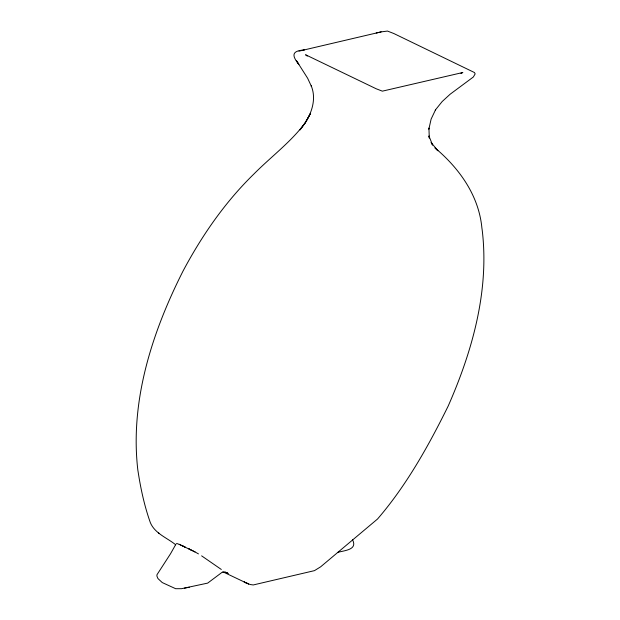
<?xml version="1.0" encoding="UTF-8"?>
<svg xmlns="http://www.w3.org/2000/svg" width="620" height="620" viewBox="0 0 620 620"><rect width="100%" height="100%" fill="white"/><g stroke="black" fill="none" stroke-linecap="round" stroke-linejoin="round"><path stroke-width="0.93" d="M175.941 544.159L170.523 553.769L157.007 574.678L156.875 575.98L157.937 578.545L162.246 582.567L175.654 588.706L181.559 588.69L207.677 583.11L221.968 572.407L224.471 572.028L228.199 573.461L226.904 572.841M300.057 129.805L305.49 122.38L310.566 113.336L305.024 123.117L300.08 129.805M460.893 73.331L462.257 72.61L461.35 73.036M462.094 72.734L462.861 72.494L382.354 91.156L376.185 88.769L305.559 54.746L307.264 56.094M298.987 51.166L304.281 49.91C292.036 50.856 291.33 55.118 298.848 64.403L296.29 60.419M337.381 552.505C343.744 550.459 358.228 550.165 352.4 539.524M303.707 50.042L381.161 31.884L387.5 31.07L393.785 33.503L474.471 72.548L475.16 73.896L473.354 76.989L450.151 94.209L442.168 101.541L435.333 110.042L435.589 109.686L431.117 119.102L428.862 129.154L428.924 128.053L429.304 138.074L428.955 135.958L432.574 145.096L431.109 142.484L437.875 150.753L434.992 147.893C459.281 168.307 478.803 195.432 481.887 227.928L482.189 229.981C489.482 290.478 472.37 351.137 448.167 406.092C428.552 445.803 406.503 485.398 377.51 519.033L320.61 566.843L314.472 570.64L253.254 584.954L250.217 584.521L246.605 583.102L222.82 571.779M381.161 31.884L376.208 33.03M184.349 588.186L189.333 587.225M176.553 543.391L179.536 544.476M227.06 572.911L225.06 571.989M183.063 546.111L184.977 547.018M184.954 546.98L179.203 544.329L194.967 551.893L189.084 548.964M188.945 548.925L190.875 549.863M194.672 551.73L198.47 553.908M201.616 555.846L221.317 569.462M175.708 544.794C167.191 537.842 154.93 533.595 150.373 522.714C144.545 506.331 140.81 489.257 138.167 472.091L137.826 469.968C129.797 400.923 152.21 332.064 183.016 271.095C201.88 235.631 225.006 202.174 253.851 174.065C270.762 156.953 290.486 142.46 305.024 123.117L305.49 122.38C312.302 111.654 316.316 98.131 311.232 85.862L311.472 86.467L307.621 78.213L296.709 61.062M158.356 532.758L159.201 533.433M248.535 583.924L244.272 582.056L248.535 583.924"/></g></svg>
